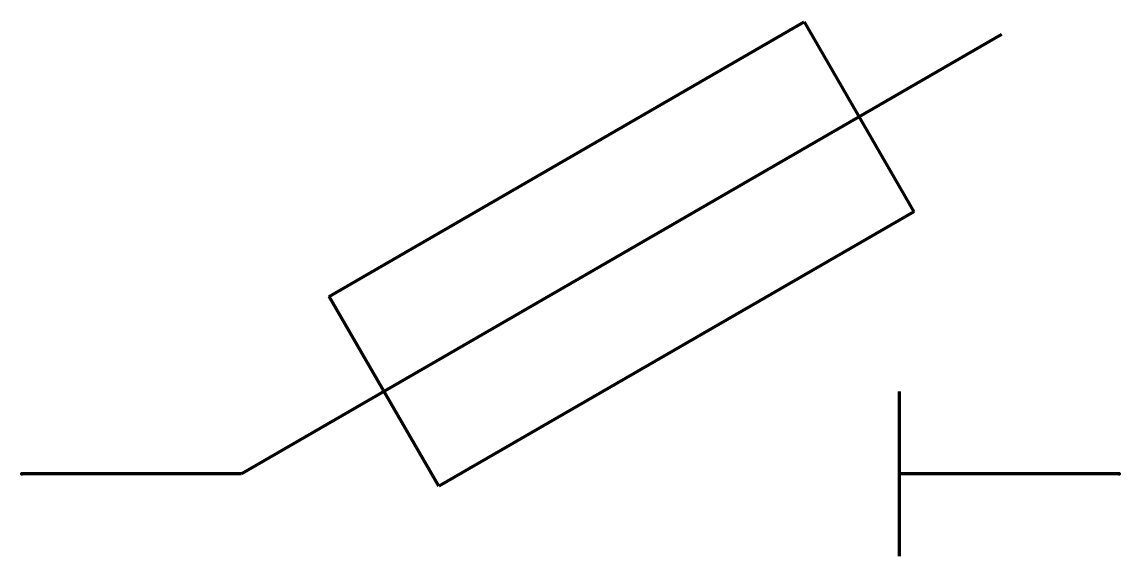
# Model space of a CAD drawing. Header units: millimetres. Extents: x 0 to 20, y -1.5 to 8.2.
import ezdxf

# ---------------------------------------------------------------- set-up
doc = ezdxf.new("R2010")
doc.units = ezdxf.units.MM
doc.layers.get('0').update_dxf_attribs({"linetype": 'CONTINUOUS', "lineweight": 0})

msp = doc.modelspace()

# ---------------------------------------------------------------- linework, layer by layer
at = {"color": 7, "linetype": 'CONTINUOUS', "lineweight": 70}
for p, q in [((5.6, 3.23), (14.26, 8.23)), ((14.26, 8.23), (16.26, 4.77)), ((17.86, 8), (4, 0)), ((16.26, 4.77), (7.6, -0.23)), ((7.6, -0.23), (5.6, 3.23)), ((16, -1.5), (16, 1.5)), ((4, 0), (0, 0)), ((20, 0), (16, 0))]:
    msp.add_line(p, q, dxfattribs=at)
for p in [(0, 0), (20, 0)]:
    msp.add_point(p, dxfattribs=at)

doc.saveas('drawing.dxf')
